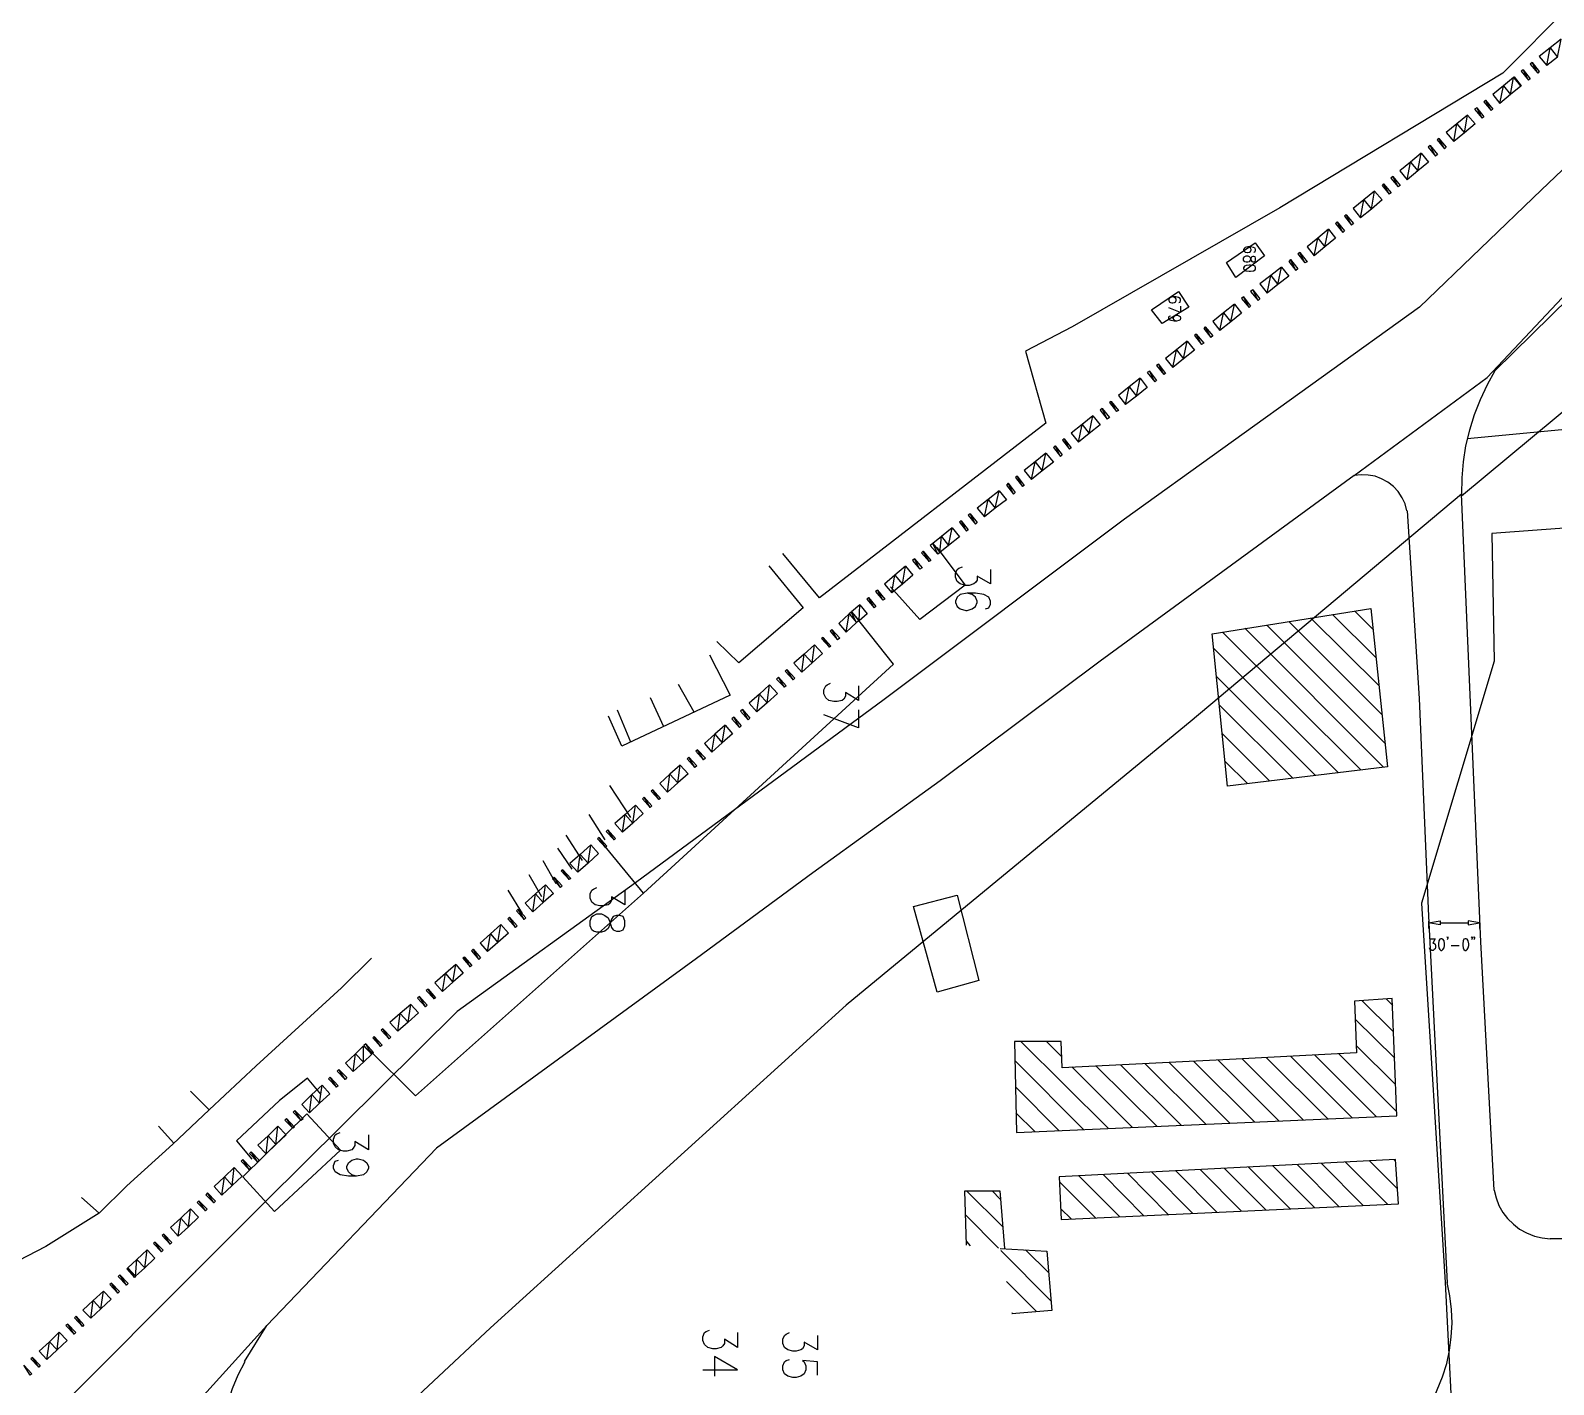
# Model space of a CAD drawing. Header units: metres. Extents: x 6 to 835, y 55 to 1134.
# Drawn here: x 278.1 to 512.9, y 640.1 to 848.9 of the extents above; entities that cross this region are included whole.
import ezdxf

# ---------------------------------------------------------------- set-up
doc = ezdxf.new("R2010")
doc.units = ezdxf.units.M

msp = doc.modelspace()

# ---------------------------------------------------------------- linework, layer by layer
at = {"color": 5}
for p, q in [((478.85, 758.87), (485.51, 752.21)), ((482.28, 759.38), (485.07, 756.59)), ((465.32, 756.72), (486.72, 735.32)), ((468.69, 757.22), (486.91, 739)), ((472.12, 757.79), (486.47, 743.38)), ((475.48, 758.3), (486.02, 747.83)), ((461.89, 756.14), (483.23, 734.87)), ((460.49, 753.67), (479.74, 734.43)), ((460.94, 749.29), (476.18, 734.05)), ((377.94, 748.08), (380.36, 743.82)), ((373.63, 746.05), (375.66, 741.6)), ((461.38, 744.9), (472.69, 733.6)), ((368.55, 744.14), (370.58, 739.19)), ((461.83, 740.52), (469.19, 733.16)), ((462.27, 736.2), (465.7, 732.78)), ((367.34, 732.46), (370.58, 727.57)), ((364.17, 728.01), (366.64, 724.08)), ((360.61, 724.84), (363.15, 720.9)), ((359.34, 722.81), (361.56, 719.57)), ((354.89, 718.74), (356.86, 715.38)), ((357.05, 720.9), (359.09, 717.35)), ((351.66, 716.33), (353.88, 712.77)), ((483.42, 699.31), (488.24, 694.49)), ((487.1, 699.57), (488.12, 698.55)), ((482.34, 696.45), (488.43, 690.42)), ((430.78, 693.02), (444.24, 679.63)), ((434.71, 693.02), (437.06, 690.68)), ((468.62, 690.55), (478.15, 681.02)), ((472.37, 690.74), (481.89, 681.21)), ((476.12, 690.93), (485.64, 681.4)), ((479.8, 691.12), (488.69, 682.23)), ((482.47, 692.39), (488.56, 686.36)), ((429.89, 690.04), (440.43, 679.44)), ((438.65, 689.09), (447.99, 679.75)), ((442.4, 689.21), (451.73, 679.94)), ((446.14, 689.41), (455.54, 680.07)), ((449.89, 689.6), (459.29, 680.26)), ((453.64, 689.79), (463.03, 680.39)), ((457.38, 689.98), (466.84, 680.58)), ((461.13, 690.17), (470.59, 680.71)), ((464.88, 690.36), (474.34, 680.9)), ((429.95, 686.04), (436.68, 679.25)), ((430.01, 682.04), (432.94, 679.12)), ((297.81, 679.94), (300.16, 677.34)), ((473.39, 674.04), (479.8, 667.56)), ((477.13, 674.23), (483.55, 667.75)), ((480.81, 674.42), (487.29, 667.94)), ((484.56, 674.61), (488.82, 670.36)), ((488.31, 674.8), (488.56, 674.55)), ((439.73, 672.32), (446.02, 665.97)), ((443.48, 672.51), (449.76, 666.16)), ((447.22, 672.7), (453.51, 666.35)), ((450.91, 672.9), (457.26, 666.55)), ((454.65, 673.09), (461.07, 666.67)), ((458.4, 673.28), (464.81, 666.86)), ((462.15, 673.47), (468.56, 667.05)), ((465.89, 673.66), (472.31, 667.24)), ((469.64, 673.85), (476.05, 667.43)), ((422.39, 669.97), (427.98, 664.45)), ((426.33, 669.97), (427.6, 668.7)), ((436.75, 671.37), (442.27, 665.85)), ((436.94, 667.24), (438.52, 665.66)), ((422.27, 666.23), (427.35, 661.15)), ((422.39, 662.16), (422.97, 661.53)), ((427.67, 660.77), (435.41, 653.02)), ((431.48, 660.89), (435.09, 657.34)), ((428.55, 656), (433.19, 651.37)), ((429.38, 651.24), (429.51, 651.05))]:
    msp.add_line(p, q, dxfattribs=at)
at = {"color": 3}
msp.add_line((372.61, 715.88), (366.2, 723.63), dxfattribs=at)
at = {"color": 162}
for p, q in [((501.52, 712.07), (501.52, 710.42)), ((493.64, 711.57), (493.64, 710.42)), ((495.42, 711.31), (499.74, 711.31)), ((497.13, 707.82), (498.34, 707.82))]:
    msp.add_line(p, q, dxfattribs=at)
at = {"color": 1}
msp.add_line((311.08, 643.69), (314.51, 649.21), dxfattribs=at)
at = {"color": 1, "linetype": 'Continuous', "lineweight": 25}
for points in [[(727.58, 1043.54), (699.25, 1011.35), (677.54, 986.9), (664.2, 972.23), (637.98, 945.5), (608.39, 916.29), (596.51, 905.05), (573.84, 883.84), (541.77, 853.55), (511.04, 824.34), (492.24, 806.25), (446.78, 773.54), (409.69, 745.73), (371.34, 717.47), (343.85, 697.66), (314.25, 668.32), (273.17, 627.24), (264.53, 619.11)], [(503.87, 796.4), (532.69, 824.72), (545.78, 837.3), (575.37, 865.43), (605.21, 893.81), (623.88, 911.34)], [(503.87, 796.4), (502.66, 794.24), (501.58, 791.96), (500.69, 789.61), (499.93, 787.26), (499.36, 784.85), (498.98, 782.37), (498.79, 779.89), (498.72, 777.35)], [(499.61, 785.99), (525.01, 788.4), (542.6, 789.74), (569.84, 792.28), (588.13, 794.05)], [(490.28, 774.81), (490.02, 775.89), (489.58, 776.84), (488.94, 777.8), (488.24, 778.56), (487.36, 779.26), (486.4, 779.77), (485.39, 780.15), (484.31, 780.34), (483.23, 780.4), (482.15, 780.27)], [(503.74, 670.1), (501.71, 708.39), (498.72, 777.42)], [(490.34, 774.81), (492.18, 745.92), (493.64, 712.33), (496.5, 655.81)], [(503.74, 670.1), (504.06, 668.89), (504.5, 667.75), (505.07, 666.67), (505.83, 665.72), (506.72, 664.83), (507.68, 664.07), (508.75, 663.5), (509.96, 662.99), (511.17, 662.74), (512.37, 662.61)], [(678.43, 667.56), (654.23, 666.61), (606.23, 665.4), (586.16, 664.96), (557.84, 664.07), (520.06, 662.61), (512.37, 662.61)], [(490.72, 630.99), (492.31, 633.65), (493.77, 636.45), (495.8, 641.34), (496.44, 643.37), (496.88, 645.4), (497.13, 647.5), (497.26, 649.59), (497.2, 651.69), (496.94, 653.78), (496.5, 655.88)], [(387.09, 648.13), (387.09, 645.84), (385.06, 647.11), (385.06, 646.48), (384.8, 646.1), (384.55, 645.84), (383.79, 645.65), (383.28, 645.65), (382.52, 645.84), (382.01, 646.29), (381.75, 646.92), (381.75, 647.5), (382.01, 648.13), (382.26, 648.32), (382.77, 648.51)], [(311.14, 643.62), (310.06, 641.59), (309.17, 639.49), (308.48, 637.34), (307.9, 635.11), (307.46, 632.83), (307.21, 630.54), (307.14, 628.25), (307.46, 626.35), (307.97, 624.44), (308.67, 622.67), (309.56, 620.89), (310.57, 619.24), (311.78, 617.65)], [(381.75, 642.42), (387.09, 642.42), (383.53, 644.45), (383.53, 641.4)]]:
    msp.add_lwpolyline(points, dxfattribs=at)
at = {"color": 5, "linetype": 'Continuous', "lineweight": 25}
for points in [[(498.72, 777.16), (513.33, 789.29), (541.97, 813.04), (567.75, 834.38), (574.35, 839.39), (581.21, 845.55), (591.43, 854.57), (597.97, 861.05), (605.66, 869.81), (622.74, 888.92), (676.65, 950.2), (703.13, 979.79), (715.89, 994.01)], [(572.64, 910.32), (560.19, 896.54), (555.62, 894.57), (550.98, 888.35), (535.49, 872.86), (505.07, 842.31), (470.72, 821.55), (438.71, 803.2), (431.48, 799.45), (434.65, 788.34)], [(466.72, 814.69), (466.91, 814.75), (466.97, 815.01), (466.97, 815.14), (466.91, 815.33), (466.65, 815.45), (466.21, 815.52), (465.77, 815.52), (465.38, 815.45), (465.26, 815.33), (465.13, 815.14), (465.13, 815.07), (465.26, 814.82), (465.38, 814.69), (465.7, 814.63), (465.77, 814.63), (466.02, 814.69), (466.21, 814.82), (466.27, 815.07), (466.27, 815.14), (466.21, 815.33), (466.02, 815.45), (465.77, 815.52)], [(455.16, 806.94), (455.35, 807.01), (455.41, 807.26), (455.41, 807.39), (455.35, 807.58), (455.1, 807.71), (454.65, 807.83), (454.21, 807.83), (453.83, 807.71), (453.64, 807.58), (453.57, 807.39), (453.57, 807.32), (453.64, 807.07), (453.83, 806.94), (454.08, 806.88), (454.21, 806.88), (454.46, 806.94), (454.65, 807.07), (454.72, 807.32), (454.72, 807.39), (454.65, 807.58), (454.46, 807.71), (454.21, 807.83)], [(455.41, 806.37), (455.41, 805.42), (453.57, 806.12)], [(454.78, 804.09), (454.53, 804.15), (454.4, 804.28), (454.27, 804.47), (454.27, 804.53), (454.4, 804.78), (454.53, 804.91), (454.78, 804.98), (454.91, 804.98), (455.16, 804.91), (455.35, 804.78), (455.41, 804.53), (455.41, 804.47), (455.35, 804.28), (455.16, 804.15), (454.78, 804.09), (454.4, 804.09), (453.95, 804.15), (453.64, 804.28), (453.57, 804.47), (453.57, 804.66), (453.64, 804.85), (453.83, 804.91)], [(434.65, 788.34), (399.73, 761.41), (394.07, 768.27)], [(498.72, 777.42), (456.88, 742.3), (431.6, 721.47), (403.85, 698.61), (348.99, 648.89), (331.4, 632.45), (304.92, 608.63), (291.2, 596.25), (280.85, 586.22), (274.25, 579.68), (252.66, 559.74), (243.71, 551.48)], [(391.91, 766.37), (397.19, 759.89), (387.28, 751.38), (383.91, 754.68)], [(382.77, 752.65), (385.95, 746.43), (369.25, 738.55), (367.21, 743.19)], [(330.64, 705.85), (326, 701.28), (312.86, 689.28), (305.62, 682.48), (302.76, 685.34)], [(322.83, 684.9), (320.79, 687.37), (316.48, 683.94), (309.81, 677.72), (312.22, 674.86)], [(305.62, 682.48), (300.03, 677.21), (292.92, 670.74), (288.66, 666.55), (285.93, 668.96)], [(422.39, 661.59), (422.14, 669.97), (427.54, 669.97), (428.24, 661.08)], [(288.66, 666.55), (280.41, 661.4), (271.96, 657.02), (265.61, 653.91), (263.71, 656)], [(427.6, 661.08), (434.78, 660.7), (435.54, 651.56), (429.38, 651.05)]]:
    msp.add_lwpolyline(points, dxfattribs=at)
at = {"color": 6, "linetype": 'Continuous', "lineweight": -2}
for points in [[(510.72, 844.85), (511.87, 843.46), (512.37, 846.19)], [(511.87, 843.46), (512.37, 846.19), (513.52, 844.79)], [(512.37, 846.19), (513.52, 844.79), (514.09, 847.52)], [(509.33, 843.71), (510.47, 842.31), (509.64, 843.96)], [(510.47, 842.31), (509.64, 843.96), (510.72, 842.57)], [(505.2, 840.34), (506.28, 839.01), (506.72, 841.61)], [(506.28, 839.01), (506.72, 841.61), (507.87, 840.28)], [(506.72, 841.61), (507.87, 840.28), (506.85, 841.74)], [(507.87, 840.28), (506.85, 841.74), (507.93, 840.34)], [(507.93, 842.63), (509.07, 841.23), (508.25, 842.82)], [(509.07, 841.23), (508.25, 842.82), (509.33, 841.42)], [(503.55, 839.01), (504.63, 837.61), (505.2, 840.34)], [(504.63, 837.61), (505.2, 840.34), (506.28, 839.01)], [(500.75, 836.73), (501.9, 835.39), (501.07, 836.98)], [(501.9, 835.39), (501.07, 836.98), (502.15, 835.58)], [(502.15, 837.87), (503.29, 836.53), (502.4, 838.12)], [(503.29, 836.53), (502.4, 838.12), (503.55, 836.73)], [(496.37, 833.17), (497.52, 831.77), (498.02, 834.5)], [(497.52, 831.77), (498.02, 834.5), (499.17, 833.11)], [(498.02, 834.5), (499.17, 833.11), (499.67, 835.84)], [(499.17, 833.11), (499.67, 835.84), (500.82, 834.5)], [(494.98, 832.03), (496.12, 830.63), (495.23, 832.22)], [(496.12, 830.63), (495.23, 832.22), (496.37, 830.88)], [(490.85, 828.6), (491.99, 827.26), (492.5, 829.99)], [(491.99, 827.26), (492.5, 829.99), (493.64, 828.6)], [(493.58, 830.88), (494.72, 829.49), (493.9, 831.14)], [(494.72, 829.49), (493.9, 831.14), (495.04, 829.74)], [(489.2, 827.26), (490.34, 825.87), (490.85, 828.6)], [(490.34, 825.87), (490.85, 828.6), (491.99, 827.26)], [(486.47, 824.98), (487.55, 823.64), (486.72, 825.23)], [(487.55, 823.64), (486.72, 825.23), (487.86, 823.83)], [(487.8, 826.12), (488.94, 824.79), (488.12, 826.37)], [(488.94, 824.79), (488.12, 826.37), (489.26, 824.98)], [(482.02, 821.42), (483.16, 820.02), (483.67, 822.76)], [(483.16, 820.02), (483.67, 822.76), (484.82, 821.36)], [(483.67, 822.76), (484.82, 821.36), (485.32, 824.09)], [(484.82, 821.36), (485.32, 824.09), (486.47, 822.76)], [(480.69, 820.28), (481.77, 818.88), (480.94, 820.47)], [(481.77, 818.88), (480.94, 820.47), (482.08, 819.14)], [(476.56, 816.85), (477.64, 815.52), (478.21, 818.25)], [(477.64, 815.52), (478.21, 818.25), (479.29, 816.85)], [(479.29, 819.14), (480.43, 817.74), (479.54, 819.39)], [(480.43, 817.74), (479.54, 819.39), (480.69, 817.99)], [(474.91, 815.52), (475.99, 814.12), (476.56, 816.85)], [(475.99, 814.12), (476.56, 816.85), (477.64, 815.52)], [(472.12, 813.29), (473.19, 811.9), (472.37, 813.55)], [(473.19, 811.9), (472.37, 813.55), (473.51, 812.15)], [(473.51, 814.44), (474.59, 813.04), (473.77, 814.63)], [(474.59, 813.04), (473.77, 814.63), (474.91, 813.23)], [(467.61, 809.8), (468.75, 808.4), (469.32, 811.13)], [(468.75, 808.4), (469.32, 811.13), (470.4, 809.74)], [(469.32, 811.13), (470.4, 809.74), (470.97, 812.4)], [(470.4, 809.74), (470.97, 812.4), (472.12, 811.01)], [(466.21, 808.66), (467.35, 807.26), (466.53, 808.91)], [(467.35, 807.26), (466.53, 808.91), (467.61, 807.52)], [(462.02, 805.36), (463.16, 803.96), (463.73, 806.69)], [(463.16, 803.96), (463.73, 806.69), (464.81, 805.29)], [(464.81, 807.58), (465.96, 806.18), (465.13, 807.83)], [(465.96, 806.18), (465.13, 807.83), (466.21, 806.37)], [(460.37, 804.02), (461.45, 802.63), (462.02, 805.36)], [(461.45, 802.63), (462.02, 805.36), (463.16, 803.96)], [(454.78, 799.64), (455.86, 798.24), (456.43, 800.97)], [(455.86, 798.24), (456.43, 800.97), (457.57, 799.58)], [(457.57, 801.86), (458.65, 800.47), (457.83, 802.05)], [(458.65, 800.47), (457.83, 802.05), (458.97, 800.66)], [(458.97, 802.94), (460.05, 801.55), (459.22, 803.2)], [(460.05, 801.55), (459.22, 803.2), (460.37, 801.8)], [(453.07, 798.31), (454.21, 796.91), (454.78, 799.64)], [(454.21, 796.91), (454.78, 799.64), (455.86, 798.24)], [(450.27, 796.15), (451.41, 794.69), (450.59, 796.34)], [(451.41, 794.69), (450.59, 796.34), (451.67, 794.94)], [(451.67, 797.23), (452.81, 795.83), (451.99, 797.42)], [(452.81, 795.83), (451.99, 797.42), (453.07, 796.02)], [(445.83, 792.59), (446.91, 791.2), (447.48, 793.93)], [(446.91, 791.2), (447.48, 793.93), (448.62, 792.53)], [(447.48, 793.93), (448.62, 792.53), (449.19, 795.26)], [(448.62, 792.53), (449.19, 795.26), (450.27, 793.86)], [(444.43, 791.51), (445.51, 790.12), (444.68, 791.7)], [(445.51, 790.12), (444.68, 791.7), (445.83, 790.31)], [(440.24, 788.15), (441.32, 786.75), (441.89, 789.48)], [(441.32, 786.75), (441.89, 789.48), (443.03, 788.08)], [(443.03, 790.37), (444.11, 788.97), (443.29, 790.62)], [(444.11, 788.97), (443.29, 790.62), (444.43, 789.23)], [(438.52, 786.81), (439.67, 785.42), (440.24, 788.15)], [(439.67, 785.42), (440.24, 788.15), (441.32, 786.75)], [(435.79, 784.59), (436.87, 783.19), (436.05, 784.85)], [(436.87, 783.19), (436.05, 784.85), (437.13, 783.45)], [(437.19, 785.73), (438.27, 784.34), (437.44, 785.93)], [(438.27, 784.34), (437.44, 785.93), (438.52, 784.53)], [(431.28, 781.04), (432.43, 779.64), (433, 782.37)], [(432.43, 779.64), (433, 782.37), (434.08, 780.97)], [(433, 782.37), (434.08, 780.97), (434.65, 783.7)], [(434.08, 780.97), (434.65, 783.7), (435.79, 782.31)], [(429.95, 779.96), (431.03, 778.56), (430.21, 780.15)], [(431.03, 778.56), (430.21, 780.15), (431.28, 778.75)], [(425.76, 776.59), (426.84, 775.26), (427.41, 777.92)], [(426.84, 775.26), (427.41, 777.92), (428.55, 776.53)], [(428.55, 778.81), (429.63, 777.42), (428.81, 779.07)], [(429.63, 777.42), (428.81, 779.07), (429.89, 777.67)], [(424.05, 775.26), (425.19, 773.92), (425.76, 776.59)], [(425.19, 773.92), (425.76, 776.59), (426.84, 775.26)], [(421.32, 773.1), (422.39, 771.7), (421.57, 773.29)], [(422.39, 771.7), (421.57, 773.29), (422.65, 771.89)], [(422.65, 774.18), (423.79, 772.78), (422.97, 774.37)], [(423.79, 772.78), (422.97, 774.37), (424.05, 773.03)], [(417.19, 769.8), (418.27, 768.4), (418.52, 770.88)], [(418.27, 768.4), (418.52, 770.88), (419.6, 769.48)], [(418.52, 770.88), (419.6, 769.48), (420.17, 772.21)], [(419.6, 769.48), (420.17, 772.21), (421.32, 770.81)], [(415.47, 768.34), (416.62, 767), (415.73, 768.59)], [(416.62, 767), (415.73, 768.59), (416.87, 767.19)], [(416.81, 769.48), (417.95, 768.15), (417.19, 769.8)], [(417.95, 768.15), (417.19, 769.8), (418.33, 768.4)], [(411.35, 764.91), (412.55, 763.51), (413, 766.3)], [(412.55, 763.51), (413, 766.3), (414.14, 764.91)], [(414.08, 767.19), (415.22, 765.86), (414.39, 767.45)], [(415.22, 765.86), (414.39, 767.45), (415.54, 766.05)], [(409.76, 763.51), (410.9, 762.18), (411.35, 764.91)], [(410.9, 762.18), (411.35, 764.91), (412.55, 763.51)], [(407.03, 761.22), (408.17, 759.89), (407.28, 761.48)], [(408.17, 759.89), (407.28, 761.48), (408.42, 760.08)], [(408.36, 762.37), (409.5, 761.03), (408.68, 762.62)], [(409.5, 761.03), (408.68, 762.62), (409.82, 761.22)], [(402.71, 757.48), (403.85, 756.14), (404.3, 758.94)], [(403.85, 756.14), (404.3, 758.94), (405.44, 757.6)], [(404.3, 758.94), (405.44, 757.6), (404.61, 759.19)], [(405.44, 757.6), (404.61, 759.19), (405.82, 757.92)], [(404.68, 759.26), (405.82, 757.86), (405.95, 760.33)], [(405.82, 757.86), (405.95, 760.33), (407.09, 758.94)], [(401.38, 756.27), (402.52, 754.94), (401.63, 756.52)], [(402.52, 754.94), (401.63, 756.52), (402.84, 755.19)], [(397.38, 752.71), (398.58, 751.38), (398.96, 754.18)], [(398.58, 751.38), (398.96, 754.18), (400.17, 752.84)], [(400.04, 755.13), (401.25, 753.79), (400.3, 755.32)], [(401.25, 753.79), (400.3, 755.32), (401.5, 753.98)], [(395.79, 751.32), (396.99, 749.98), (397.38, 752.71)], [(396.99, 749.98), (397.38, 752.71), (398.58, 751.38)], [(394.45, 750.11), (395.66, 748.78), (394.71, 750.37)], [(395.66, 748.78), (394.71, 750.37), (395.92, 749.03)], [(390.45, 746.56), (391.66, 745.22), (392.04, 748.02)], [(391.66, 745.22), (392.04, 748.02), (393.25, 746.68)], [(393.12, 748.9), (394.33, 747.63), (393.38, 749.16)], [(394.33, 747.63), (393.38, 749.16), (394.58, 747.83)], [(388.87, 745.16), (390.07, 743.82), (390.45, 746.56)], [(390.07, 743.82), (390.45, 746.56), (391.66, 745.22)], [(386.2, 742.75), (387.41, 741.41), (386.52, 743)], [(387.41, 741.41), (386.52, 743), (387.66, 741.67)], [(387.53, 743.95), (388.74, 742.62), (387.85, 744.21)], [(388.74, 742.62), (387.85, 744.21), (388.99, 742.87)], [(382.01, 738.94), (383.15, 737.6), (383.6, 740.4)], [(383.15, 737.6), (383.6, 740.4), (384.74, 739.06)], [(383.6, 740.4), (384.74, 739.06), (385.18, 741.79)], [(384.74, 739.06), (385.18, 741.79), (386.33, 740.46)], [(380.68, 737.79), (381.82, 736.46), (380.93, 737.98)], [(381.82, 736.46), (380.93, 737.98), (382.14, 736.71)], [(376.67, 734.24), (377.88, 732.9), (378.26, 735.63)], [(377.88, 732.9), (378.26, 735.63), (379.47, 734.3)], [(379.34, 736.59), (380.48, 735.25), (379.6, 736.84)], [(380.48, 735.25), (379.6, 736.84), (380.8, 735.51)], [(375.09, 732.78), (376.29, 731.44), (376.67, 734.24)], [(376.29, 731.44), (376.67, 734.24), (377.88, 732.9)], [(372.42, 730.43), (373.63, 729.09), (372.67, 730.68)], [(373.63, 729.09), (372.67, 730.68), (373.88, 729.35)], [(373.75, 731.63), (374.96, 730.3), (374.01, 731.82)], [(374.96, 730.3), (374.01, 731.82), (375.21, 730.49)], [(369.75, 728.01), (370.96, 726.68), (371.34, 729.47)], [(370.96, 726.68), (371.34, 729.47), (372.55, 728.14)], [(368.17, 726.62), (369.37, 725.28), (369.75, 728.01)], [(369.37, 725.28), (369.75, 728.01), (370.96, 726.68)], [(365.5, 724.27), (366.71, 722.93), (365.75, 724.46)], [(366.71, 722.93), (365.75, 724.46), (366.96, 723.12)], [(366.83, 725.41), (368.04, 724.08), (367.09, 725.66)], [(368.04, 724.08), (367.09, 725.66), (368.29, 724.33)], [(361.24, 720.46), (362.45, 719.12), (362.83, 721.85)], [(362.45, 719.12), (362.83, 721.85), (364.04, 720.52)], [(362.83, 721.85), (364.04, 720.52), (364.48, 723.31)], [(364.04, 720.52), (364.48, 723.31), (365.63, 721.98)], [(359.91, 719.31), (361.12, 717.98), (360.16, 719.5)], [(361.12, 717.98), (360.16, 719.5), (361.37, 718.17)], [(355.91, 715.76), (357.12, 714.42), (357.5, 717.15)], [(357.12, 714.42), (357.5, 717.15), (358.7, 715.82)], [(358.58, 718.11), (359.78, 716.77), (358.83, 718.36)], [(359.78, 716.77), (358.83, 718.36), (360.04, 717.03)], [(354.32, 714.36), (355.53, 713.03), (355.91, 715.76)], [(355.53, 713.03), (355.91, 715.76), (357.12, 714.42)], [(351.66, 711.95), (352.86, 710.61), (351.91, 712.2)], [(352.86, 710.61), (351.91, 712.2), (353.12, 710.87)], [(352.99, 713.15), (354.2, 711.82), (353.24, 713.41)], [(354.2, 711.82), (353.24, 713.41), (354.45, 712.07)], [(347.4, 708.2), (348.54, 706.87), (348.99, 709.6)], [(348.54, 706.87), (348.99, 709.6), (350.13, 708.26)], [(348.99, 709.6), (350.13, 708.26), (350.58, 711.06)], [(350.13, 708.26), (350.58, 711.06), (351.78, 709.73)], [(346.07, 706.99), (347.21, 705.66), (346.32, 707.25)], [(347.21, 705.66), (346.32, 707.25), (347.46, 705.92)], [(342.07, 703.5), (343.21, 702.17), (343.65, 704.9)], [(343.21, 702.17), (343.65, 704.9), (344.8, 703.57)], [(344.73, 705.85), (345.88, 704.52), (344.99, 706.04)], [(345.88, 704.52), (344.99, 706.04), (346.13, 704.71)], [(340.42, 702.04), (341.62, 700.71), (342.07, 703.5)], [(341.62, 700.71), (342.07, 703.5), (343.21, 702.17)], [(337.75, 699.69), (338.96, 698.36), (338.07, 699.95)], [(338.96, 698.36), (338.07, 699.95), (339.21, 698.61)], [(339.08, 700.9), (340.29, 699.57), (339.4, 701.09)], [(340.29, 699.57), (339.4, 701.09), (340.54, 699.76)], [(335.08, 697.34), (336.29, 696.01), (336.73, 698.74)], [(336.29, 696.01), (336.73, 698.74), (337.88, 697.41)], [(333.49, 695.95), (334.7, 694.61), (335.08, 697.34)], [(334.7, 694.61), (335.08, 697.34), (336.29, 696.01)], [(330.83, 693.6), (332.03, 692.26), (331.08, 693.79)], [(332.03, 692.26), (331.08, 693.79), (332.29, 692.45)], [(332.16, 694.74), (333.37, 693.41), (332.42, 694.99)], [(333.37, 693.41), (332.42, 694.99), (333.62, 693.66)], [(326.64, 689.66), (327.84, 688.39), (328.16, 691.12)], [(327.84, 688.39), (328.16, 691.12), (329.43, 689.85)], [(328.16, 691.12), (329.43, 689.85), (329.43, 692.33)], [(329.43, 689.85), (329.43, 692.33), (330.7, 691.06)], [(329.49, 692.39), (330.64, 691.06), (329.75, 692.64)], [(330.64, 691.06), (329.75, 692.64), (330.95, 691.31)], [(325.37, 688.45), (326.57, 687.18), (325.62, 688.71)], [(326.57, 687.18), (325.62, 688.71), (326.83, 687.44)], [(321.43, 684.83), (322.64, 683.5), (323.02, 686.29)], [(322.64, 683.5), (323.02, 686.29), (324.22, 684.96)], [(324.03, 687.25), (325.24, 685.98), (324.29, 687.5)], [(325.24, 685.98), (324.29, 687.5), (325.49, 686.17)], [(319.91, 683.31), (321.11, 682.04), (321.43, 684.83)], [(321.11, 682.04), (321.43, 684.83), (322.64, 683.5)], [(317.3, 680.9), (318.51, 679.63), (317.56, 681.15)], [(318.51, 679.63), (317.56, 681.15), (318.76, 679.82)], [(318.57, 682.1), (319.78, 680.83), (318.83, 682.36)], [(319.78, 680.83), (318.83, 682.36), (320.1, 681.09)], [(314.7, 678.48), (315.91, 677.15), (316.22, 679.94)], [(315.91, 677.15), (316.22, 679.94), (317.49, 678.61)], [(313.11, 677.02), (314.38, 675.69), (314.7, 678.48)], [(314.38, 675.69), (314.7, 678.48), (315.91, 677.15)], [(310.57, 674.55), (311.78, 673.28), (310.83, 674.8)], [(311.78, 673.28), (310.83, 674.8), (312.03, 673.53)], [(311.84, 675.75), (313.05, 674.48), (312.1, 676.01)], [(313.05, 674.48), (312.1, 676.01), (313.3, 674.74)], [(306.38, 670.67), (307.59, 669.34), (307.97, 672.13)], [(307.59, 669.34), (307.97, 672.13), (309.17, 670.8)], [(307.97, 672.13), (309.17, 670.8), (309.49, 673.59)], [(309.17, 670.8), (309.49, 673.59), (310.7, 672.26)], [(305.11, 669.4), (306.32, 668.13), (305.36, 669.66)], [(306.32, 668.13), (305.36, 669.66), (306.57, 668.39)], [(301.24, 665.78), (302.44, 664.45), (302.76, 667.24)], [(302.44, 664.45), (302.76, 667.24), (303.97, 665.91)], [(303.78, 668.2), (305.05, 666.93), (304.03, 668.45)], [(305.05, 666.93), (304.03, 668.45), (305.3, 667.18)], [(299.65, 664.32), (300.86, 662.99), (301.24, 665.78)], [(300.86, 662.99), (301.24, 665.78), (302.44, 664.45)], [(298.38, 663.12), (299.59, 661.78), (298.63, 663.31)], [(299.59, 661.78), (298.63, 663.31), (299.84, 662.04)], [(294.44, 659.43), (295.71, 658.1), (296.03, 660.89)], [(295.71, 658.1), (296.03, 660.89), (297.24, 659.62)], [(297.05, 661.85), (298.25, 660.58), (297.3, 662.1)], [(298.25, 660.58), (297.3, 662.1), (298.51, 660.83)], [(292.92, 657.97), (294.12, 656.64), (293.05, 658.1)], [(293.05, 658.1), (294.25, 656.83), (294.44, 659.43)], [(294.12, 656.64), (293.05, 658.1), (294.25, 656.83)], [(294.25, 656.83), (294.44, 659.43), (295.71, 658.1)], [(290.31, 655.56), (291.52, 654.23), (290.57, 655.75)], [(291.52, 654.23), (290.57, 655.75), (291.78, 654.48)], [(291.58, 656.77), (292.85, 655.43), (291.84, 657.02)], [(292.85, 655.43), (291.84, 657.02), (293.11, 655.69)], [(286.12, 651.62), (287.39, 650.35), (287.71, 653.08)], [(287.39, 650.35), (287.71, 653.08), (288.92, 651.81)], [(287.71, 653.08), (288.92, 651.81), (289.3, 654.54)], [(288.92, 651.81), (289.3, 654.54), (290.51, 653.27)], [(284.85, 650.42), (286.06, 649.08), (285.11, 650.67)], [(286.06, 649.08), (285.11, 650.67), (286.31, 649.34)], [(283.52, 649.21), (284.79, 647.88), (283.84, 649.46)], [(284.79, 647.88), (283.84, 649.46), (285.04, 648.13)], [(279.39, 645.27), (280.6, 644), (280.98, 646.73)], [(280.6, 644), (280.98, 646.73), (282.19, 645.46)], [(280.98, 646.73), (282.19, 645.46), (282.5, 648.19)], [(282.19, 645.46), (282.5, 648.19), (283.71, 646.92)], [(278.12, 644.07), (279.33, 642.8), (278.38, 644.32)], [(279.33, 642.8), (278.38, 644.32), (279.58, 643.05)], [(278, 641.59), (277.04, 643.11), (278.25, 641.78)]]:
    msp.add_lwpolyline(points, close=True, dxfattribs=at)
at = {"color": 3, "linetype": 'Continuous', "lineweight": 25}
for points in [[(482.15, 780.27), (502.66, 795.39), (519.23, 812.98), (537.84, 833.17)], [(573.27, 776.46), (503.42, 771.32), (503.74, 751.64), (492.56, 714.36)], [(417.82, 769.16), (422.2, 763.38), (415.22, 758.05), (410.65, 763.13)], [(426.08, 765.8), (426.08, 763.57), (424.05, 764.78), (424.05, 764.14), (423.79, 763.76), (423.54, 763.57), (422.78, 763.32), (422.27, 763.32), (421.44, 763.57), (420.93, 763.95), (420.68, 764.59), (420.68, 765.16), (420.93, 765.8), (421.19, 765.99), (421.76, 766.18)], [(425.32, 759.7), (425.82, 759.89), (426.08, 760.46), (426.08, 760.91), (425.82, 761.54), (425.06, 761.92), (423.79, 762.11), (422.52, 762.11), (421.44, 761.92), (420.93, 761.54), (420.68, 760.91), (420.68, 760.72), (420.93, 760.08), (421.44, 759.7), (422.27, 759.45), (422.52, 759.45), (423.28, 759.7), (423.79, 760.08), (424.05, 760.72), (424.05, 760.91), (423.79, 761.54), (423.28, 761.92), (422.52, 762.11)], [(330.19, 691.82), (337.43, 684.64), (372.61, 715.88), (411.16, 751.19), (405.25, 758.62)], [(405.76, 747.83), (405.76, 745.6), (403.73, 746.81), (403.73, 746.24), (403.47, 745.79), (403.22, 745.6), (402.46, 745.41), (401.95, 745.41), (401.19, 745.6), (400.68, 745.98), (400.42, 746.62), (400.42, 747.25), (400.68, 747.83), (400.93, 748.02), (401.44, 748.27)], [(405.76, 744.14), (405.76, 741.35), (400.42, 743.38)], [(369.69, 716.33), (369.69, 714.11), (367.66, 715.31), (367.66, 714.74), (367.4, 714.3), (367.15, 714.11), (366.39, 713.92), (365.88, 713.92), (365.12, 714.11), (364.61, 714.49), (364.36, 715.12), (364.36, 715.76), (364.61, 716.33), (364.86, 716.52), (365.37, 716.77)], [(492.56, 714.36), (496.18, 655.88), (497.71, 626.67)], [(330.19, 678.61), (330.19, 676.32), (328.1, 677.59), (328.1, 676.96), (327.84, 676.58), (327.59, 676.32), (326.83, 676.13), (326.32, 676.13), (325.56, 676.32), (325.05, 676.77), (324.8, 677.34), (324.8, 677.98), (325.05, 678.61), (325.3, 678.8), (325.81, 678.99)], [(328.35, 672.26), (327.59, 672.45), (327.08, 672.9), (326.83, 673.47), (326.83, 673.72), (327.08, 674.29), (327.59, 674.74), (328.35, 674.93), (328.61, 674.93), (329.43, 674.74), (329.94, 674.29), (330.19, 673.72), (330.19, 673.47), (329.94, 672.9), (329.43, 672.45), (328.35, 672.26), (327.08, 672.26), (325.81, 672.45), (325.05, 672.9), (324.8, 673.47), (324.8, 673.91), (325.05, 674.55), (325.56, 674.74)], [(370.2, 584.88), (338.89, 570.03), (328.03, 572.63), (323.27, 577.71), (317.3, 591.74), (311.65, 608.32), (298.95, 632), (314.51, 649.21)], [(399.41, 647.69), (399.41, 645.46), (397.38, 646.67), (397.38, 646.1), (397.12, 645.65), (396.87, 645.46), (396.11, 645.27), (395.6, 645.27), (394.84, 645.46), (394.33, 645.84), (394.07, 646.48), (394.07, 647.11), (394.33, 647.69), (394.58, 647.88), (395.09, 648.13)], [(399.41, 641.59), (399.41, 643.62), (397.12, 643.81), (397.38, 643.62), (397.63, 642.99), (397.63, 642.42), (397.38, 641.78), (396.87, 641.4), (396.11, 641.21), (395.6, 641.21), (394.84, 641.4), (394.33, 641.78), (394.07, 642.42), (394.07, 642.99), (394.33, 643.62), (394.58, 643.81), (395.09, 644)]]:
    msp.add_lwpolyline(points, dxfattribs=at)
at = {"color": 5, "linetype": 'Continuous', "lineweight": 25}
for points in [[(466.91, 816.15), (468.37, 814.12), (463.92, 810.82), (462.46, 813.1)], [(466.97, 813.8), (466.91, 813.99), (466.72, 814.06), (466.53, 814.06), (466.4, 813.99), (466.27, 813.87), (466.21, 813.55), (466.08, 813.36), (465.96, 813.23), (465.77, 813.17), (465.51, 813.17), (465.32, 813.23), (465.26, 813.29), (465.13, 813.48), (465.13, 813.8), (465.26, 813.99), (465.32, 814.06), (465.51, 814.12), (465.77, 814.12), (465.96, 814.06), (466.08, 813.93), (466.21, 813.74), (466.27, 813.42), (466.4, 813.29), (466.53, 813.23), (466.72, 813.23), (466.91, 813.29), (466.97, 813.48)], [(466.97, 812.28), (466.91, 812.53), (466.65, 812.66), (466.21, 812.72), (465.96, 812.72), (465.51, 812.66), (465.26, 812.53), (465.13, 812.28), (465.13, 812.15), (465.26, 811.96), (465.51, 811.83), (465.96, 811.77), (466.21, 811.77), (466.65, 811.83), (466.91, 811.96), (466.97, 812.15)], [(455.1, 808.66), (456.68, 806.25), (452.56, 803.71), (450.91, 805.8)], [(484.75, 759.76), (487.29, 735.38), (462.65, 732.39), (460.3, 755.89)], [(420.93, 715.57), (424.3, 702.42), (417.89, 700.64), (414.2, 713.85)], [(437.13, 688.96), (437, 693.02), (429.82, 693.02), (430.08, 678.99), (488.75, 681.53), (488.05, 699.63), (482.21, 699.25), (482.53, 691.25), (463.99, 690.29)], [(436.68, 672.13), (437, 665.59), (489.01, 668.01), (488.56, 674.8)]]:
    msp.add_lwpolyline(points, close=True, dxfattribs=at)
at = {"color": 6, "linetype": 'Continuous', "lineweight": 25}
msp.add_lwpolyline([(482.15, 780.27), (443.03, 751.64), (418.33, 733.22), (398.71, 719), (380.74, 705.79), (340.67, 676.58), (314.51, 649.21)], dxfattribs=at)
at = {"color": 3, "linetype": 'Continuous', "lineweight": 25}
for points in [[(369.69, 711.63), (369.44, 712.27), (368.93, 712.46), (368.42, 712.46), (367.91, 712.27), (367.66, 711.88), (367.4, 711.06), (367.15, 710.42), (366.64, 710.04), (366.13, 709.85), (365.37, 709.85), (364.86, 710.04), (364.61, 710.23), (364.36, 710.87), (364.36, 711.63), (364.61, 712.27), (364.86, 712.46), (365.37, 712.71), (366.13, 712.71), (366.64, 712.46), (367.15, 712.07), (367.4, 711.44), (367.66, 710.61), (367.91, 710.23), (368.42, 710.04), (368.93, 710.04), (369.44, 710.23), (369.69, 710.87)], [(320.67, 681.85), (325.87, 676.26), (315.71, 666.8), (310.83, 672.13)]]:
    msp.add_lwpolyline(points, close=True, dxfattribs=at)
at = {"color": 162, "linetype": 'Continuous', "lineweight": 25}
for points in [[(495.42, 711.63), (495.42, 711), (493.64, 711.31)], [(499.74, 711.63), (499.74, 711), (501.52, 711.31)], [(495.55, 708.84), (495.36, 708.77), (495.23, 708.52), (495.17, 708.07), (495.17, 707.82), (495.23, 707.44), (495.36, 707.19), (495.55, 707.06), (495.67, 707.06), (495.86, 707.19), (496.05, 707.44), (496.12, 707.82), (496.12, 708.07), (496.05, 708.52), (495.86, 708.77), (495.67, 708.84)], [(499.29, 708.84), (499.1, 708.77), (498.98, 708.52), (498.91, 708.07), (498.91, 707.82), (498.98, 707.44), (499.1, 707.19), (499.29, 707.06), (499.42, 707.06), (499.61, 707.19), (499.74, 707.44), (499.86, 707.82), (499.86, 708.07), (499.74, 708.52), (499.61, 708.77), (499.42, 708.84)]]:
    msp.add_lwpolyline(points, close=True, dxfattribs=at)
for points in [[(493.9, 708.84), (494.66, 708.84), (494.28, 708.2), (494.47, 708.2), (494.59, 708.07), (494.66, 708.01), (494.72, 707.76), (494.72, 707.57), (494.66, 707.31), (494.53, 707.19), (494.34, 707.06), (494.15, 707.06), (493.9, 707.19), (493.83, 707.25), (493.77, 707.44)], [(496.63, 709.09), (496.56, 709.03), (496.5, 709.09), (496.56, 709.22), (496.63, 709.09), (496.63, 708.96), (496.56, 708.77), (496.5, 708.71)], [(500.37, 709.09), (500.31, 709.03), (500.25, 709.09), (500.31, 709.22), (500.37, 709.09), (500.37, 708.96), (500.31, 708.77), (500.25, 708.71)], [(500.75, 709.09), (500.69, 709.03), (500.63, 709.09), (500.69, 709.22), (500.75, 709.09), (500.75, 708.96), (500.69, 708.77), (500.63, 708.71)]]:
    msp.add_lwpolyline(points, dxfattribs=at)

doc.saveas('drawing.dxf')
